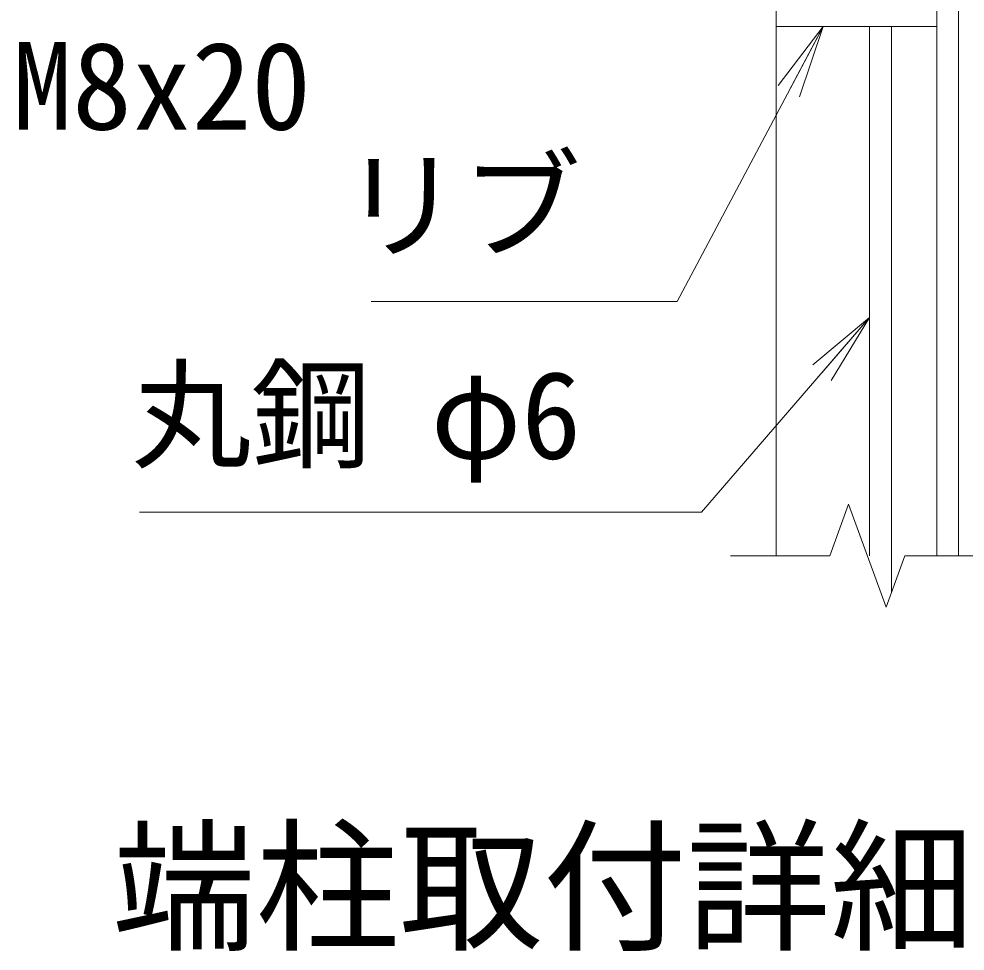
# Model space of a CAD drawing. Units: millimetres, scale not verified. Extents: x -4200 to 4200, y -2970 to 2970.
# Drawn here: x 2891 to 3410, y -1495 to -984 of the extents above; entities that cross this region are included whole.
import ezdxf
from ezdxf.enums import TextEntityAlignment as Align

# ---------------------------------------------------------------- set-up
doc = ezdxf.new("R2010")
doc.units = ezdxf.units.MM
doc.header["$LTSCALE"] = 10
for name, color, linetype, lineweight in [('0-0_D-STR1', 1, 'Continuous', 18), ('0-2_D-STR-DIM', 7, 'Continuous', 13), ('0-3_D-STR3', 3, 'Continuous', 13), ('0-7_D-STR-TXT', 7, 'Continuous', 13), ('0-8_0', 7, 'Continuous', 18)]:
    doc.layers.add(name, color=color, linetype=linetype, lineweight=lineweight)
doc.layers.add('0-A_D-TTL-TXT', color=7, linetype='Continuous')
doc.styles.add('ＭＳ ゴシック', font='')
doc.styles.get('ＭＳ ゴシック').set_extended_font_data('MS Gothic')

# ---------------------------------------------------------------- blocks, each defined once
blk = doc.blocks.new('_Open')
at = {"layer": '0-8_0'}
blk.add_line((-10, 1.667), (0, 0), dxfattribs=at)
blk.add_lwpolyline([(-10, -1.667), (0, 0), (-10, 0)], dxfattribs=at)

msp = doc.modelspace()

# ---------------------------------------------------------------- linework, layer by layer
at = {"layer": '0-0_D-STR1'}
for p, q in [((3394, -702.2), (3394, -1278.2)), ((3406, -702.2), (3406, -1278.2)), ((3306, -1278.2), (3306, -868.2)), ((3306, -988.2), (3394, -988.2))]:
    msp.add_line(p, q, dxfattribs=at)
at = {"layer": '0-2_D-STR-DIM'}
for p, q in [((3345.74, -1250.01), (3335.48, -1278.2)), ((3366.26, -1306.39), (3345.74, -1250.01)), ((3335.48, -1278.2), (3281, -1278.2)), ((3376.52, -1278.2), (3366.26, -1306.39)), ((3431, -1278.2), (3376.52, -1278.2))]:
    msp.add_line(p, q, dxfattribs=at)
at = {"layer": '0-3_D-STR3'}
for p, q in [((3357.27, -988.2), (3357.27, -1278.2)), ((3369.27, -988.2), (3369.27, -1298.13))]:
    msp.add_line(p, q, dxfattribs=at)
at = {"layer": '0-7_D-STR-TXT'}
for points in [[(3084.15, -1138.87), (3251.82, -1138.87), (3330.8, -989.96)], [(2957.12, -1254.39), (3265.15, -1254.39), (3355.96, -1149.14)]]:
    msp.add_lwpolyline(points, dxfattribs=at)

# ---------------------------------------------------------------- block references
at = {"layer": '0-7_D-STR-TXT', "xscale": 4, "yscale": 4}
for p, rotation in [((3331.73, -988.2), 62.05959), ((3357.27, -1147.62), 49.21067)]:
    msp.add_blockref('_Open', p, dxfattribs=dict(at, rotation=rotation))

# ---------------------------------------------------------------- texts
at = {"layer": '0-7_D-STR-TXT', "style": 'ＭＳ ゴシック'}
for s, p in [('M8x20', (2887.51, -1059.09)), ('リブ', (3067.9, -1124.5)), ('丸鋼 φ6', (2952.8, -1239.52))]:
    msp.add_text(s, height=48.09, dxfattribs=at).set_placement(p, align=Align.BOTTOM_LEFT)
at = {"layer": '0-A_D-TTL-TXT', "style": 'ＭＳ ゴシック'}
msp.add_text('端柱取付詳細', height=57.7, dxfattribs=at).set_placement((2942.11, -1505.78), align=Align.BOTTOM_LEFT)

doc.saveas('drawing.dxf')
